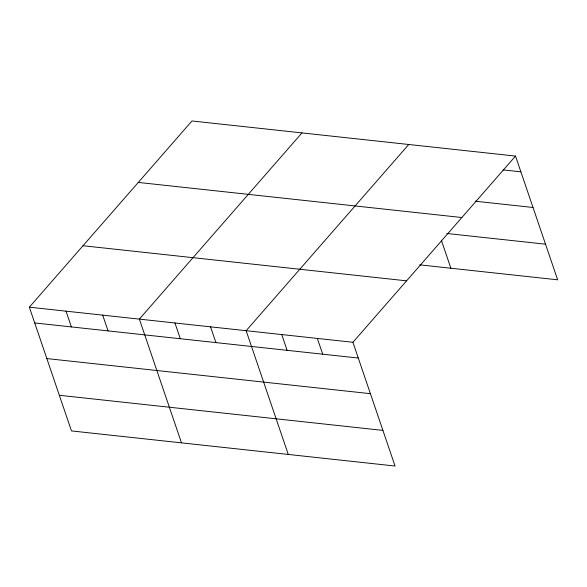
<?xml version="1.0" encoding="UTF-8"?>
<svg xmlns="http://www.w3.org/2000/svg" width="587" height="587" viewBox="0 0 587 587"><rect width="100%" height="100%" fill="white"/><g stroke="black" fill="none" stroke-linecap="round" stroke-linejoin="round"><path stroke-width="0.88" d="M515.525 156.076L352.919 342.287L395.044 466.027L71.475 430.924L29.35 307.184L191.956 120.973L515.525 156.076L557.65 279.816L419.727 264.854M301.967 132.911L139.361 319.115L181.486 442.855M408.75 144.49L246.144 330.701L288.268 454.441M503.096 169.907L520.889 171.837M475.184 201.202L533.018 207.475M138.297 182.425L461.866 217.528M446.751 233.472L545.521 244.185M83.009 245.733L406.578 280.835M29.35 307.184L352.919 342.287M34.714 322.945L358.29 358.048M46.843 358.576L370.419 393.679M59.346 395.286L382.915 430.396M441.343 240.237L450.875 268.237M317.332 338.428L322.696 354.188M281.738 334.561L287.102 350.329M210.55 326.842L215.913 342.603M174.955 322.982L180.326 338.743M102.696 315.138L108.059 330.899M66.023 311.161L71.387 326.922"/></g></svg>
